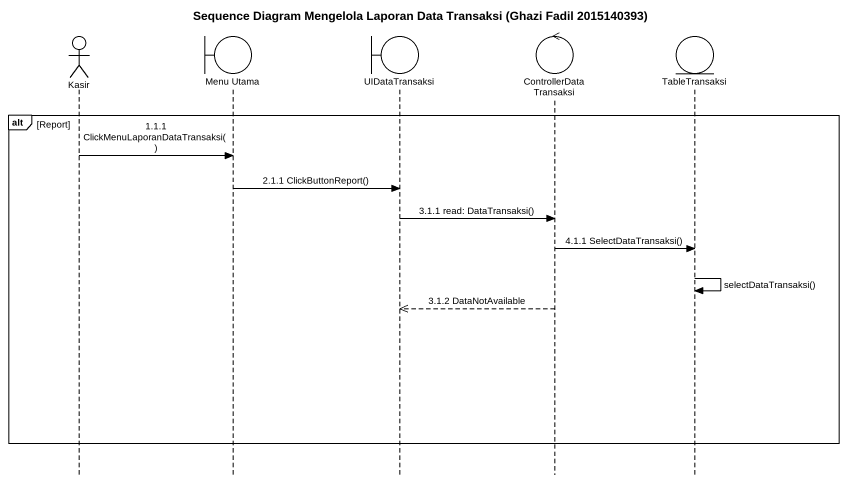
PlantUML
@startuml
title Sequence Diagram Mengelola Laporan Data Transaksi (Ghazi Fadil 2015140393)
hide footbox
actor Kasir
boundary "Menu Utama" as Menu_Utama
boundary UIDataTransaksi
control ControllerDataTransaksi
entity TableTransaksi

alt Report
  Kasir -> Menu_Utama : 1.1.1 ClickMenuLaporanDataTransaksi()
  Menu_Utama -> UIDataTransaksi : 2.1.1 ClickButtonReport()
  UIDataTransaksi -> ControllerDataTransaksi : 3.1.1 read: DataTransaksi()
  ControllerDataTransaksi -> TableTransaksi : 4.1.1 SelectDataTransaksi()
  TableTransaksi -> TableTransaksi : selectDataTransaksi()
  ControllerDataTransaksi -->> UIDataTransaksi : 3.1.2 DataNotAvailable
end
@enduml
